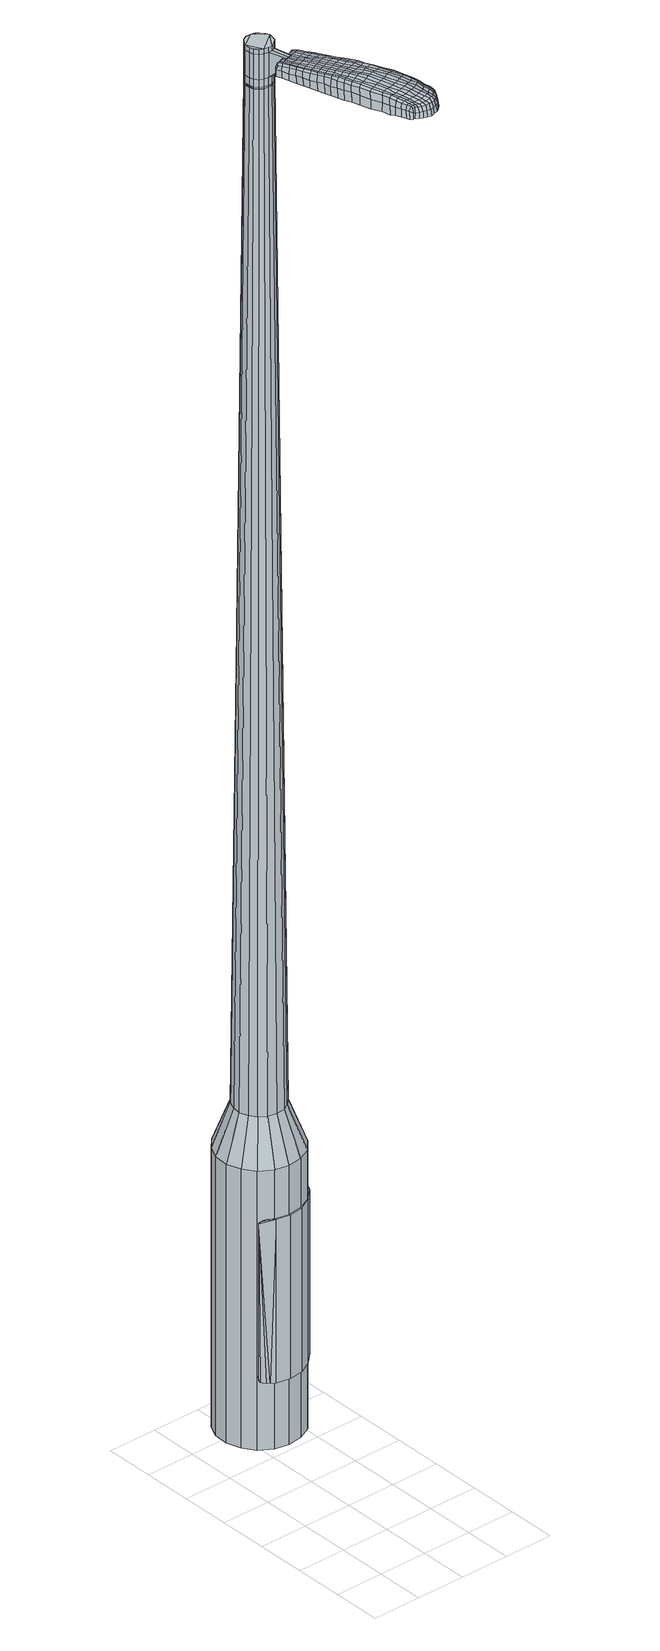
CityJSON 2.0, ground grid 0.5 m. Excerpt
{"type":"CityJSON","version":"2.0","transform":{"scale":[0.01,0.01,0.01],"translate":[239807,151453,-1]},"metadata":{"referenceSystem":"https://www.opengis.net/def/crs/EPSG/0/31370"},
"CityObjects":{
"object1":{"type":"GenericCityObject","attributes":{"cluster":863,"mean_distance_to_centroid":0.257,"new_centroid_x":239807.74,"new_centroid_y":151455.5,"mean_distance_to_camera":11.22,"H1":12.44,"H2":13.06,"Z_final":109.43,"cluster2":83,"proj_x":239803.04,"proj_y":151456.94,"id_line":95595,"bearing_l":17.06,"distance":4.92,"orientation":"right","G_obj":287.06},"geometry":[{"type":"MultiSurface","lod":"2","boundaries":[[[0,1,2,3]],[[1,4,5,2]],[[4,6,7,5]],[[6,8,9,7]],[[8,10,11,9]],[[10,12,13,11]],[[12,14,15,13]],[[14,16,17,15]],[[16,18,19,17]],[[18,20,21,19]],[[20,22,23,21]],[[22,24,25,23]],[[24,26,27,25]],[[26,28,29,27]],[[28,30,31,29]],[[30,32,33,31]],[[32,34,35,33]],[[34,0,3,35]],[[36,37,38,39]],[[38,40,41,42]],[[41,43,42]],[[42,44,45,46]],[[45,47,46]],[[46,48,49,50]],[[49,51,50]],[[42,46,50,38]],[[50,52,39,38]],[[53,36,39]],[[2,5,7,35]],[[7,9,11,15]],[[11,13,15]],[[15,17,19,23]],[[19,21,23]],[[23,25,27,31]],[[27,29,31]],[[15,23,31,7]],[[31,33,35,7]],[[3,2,35]],[[1,0,54,55]],[[0,34,56,54]],[[34,32,57,56]],[[32,30,58,57]],[[30,28,59,58]],[[28,26,60,59]],[[26,24,61,60]],[[24,22,62,61]],[[22,20,63,62]],[[20,18,64,63]],[[18,16,65,64]],[[16,14,66,65]],[[14,12,67,66]],[[12,10,68,67]],[[10,8,69,68]],[[8,6,70,69]],[[6,4,71,70]],[[4,1,55,71]],[[55,54,72,73]],[[54,56,74,72]],[[56,57,75,74]],[[57,58,76,75]],[[58,59,77,76]],[[59,60,78,77]],[[60,61,79,78]],[[61,62,80,79]],[[62,63,81,80]],[[63,64,82,81]],[[64,65,83,82]],[[65,66,84,83]],[[66,67,85,84]],[[67,68,86,85]],[[68,69,87,86]],[[69,70,88,87]],[[70,71,89,88]],[[71,55,73,89]],[[90,91,92,73]],[[93,94,91,90]],[[95,96,94,93]],[[76,97,96,95]],[[98,99,97,76]],[[78,100,99,98]],[[101,102,100,78]],[[103,104,102,101]],[[81,105,104,103]],[[106,107,105,81]],[[108,109,107,106]],[[110,111,109,108]],[[112,113,111,110]],[[114,115,113,112]],[[116,117,115,114]],[[118,119,117,116]],[[89,120,119,118]],[[73,92,120,89]],[[121,122,123,124]],[[125,121,124,126]],[[127,125,126,128]],[[129,127,128,130]],[[131,129,130,132]],[[133,131,132,134]],[[135,133,134,136]],[[137,135,136,138]],[[139,137,138,140]],[[141,139,140,142]],[[143,141,142,144]],[[145,143,144,146]],[[147,145,146,148]],[[149,147,148,150]],[[151,149,150,152]],[[153,151,152,154]],[[72,90,73]],[[72,74,93,90]],[[74,75,95,93]],[[75,76,95]],[[77,98,76]],[[77,78,98]],[[79,101,78]],[[79,80,103,101]],[[80,81,103]],[[82,106,81]],[[82,83,108,106]],[[83,84,110,108]],[[84,85,112,110]],[[85,86,114,112]],[[86,87,116,114]],[[87,88,118,116]],[[88,89,118]],[[155,92,91]],[[156,119,120]],[[156,157,117,119]],[[157,158,115,117]],[[158,159,113,115]],[[159,160,111,113]],[[160,161,109,111]],[[161,162,107,109]],[[162,105,107]],[[163,104,105]],[[163,164,102,104]],[[164,100,102]],[[165,99,100]],[[165,97,99]],[[166,96,97]],[[166,167,94,96]],[[167,155,91,94]],[[39,52,153,168]],[[92,155,169,154]],[[53,39,168,122]],[[155,167,123,169]],[[36,53,122,121]],[[167,166,124,123]],[[37,36,121,125]],[[166,97,126,124]],[[38,37,125,127]],[[97,165,128,126]],[[40,38,127,129]],[[165,100,130,128]],[[41,40,129,131]],[[100,164,132,130]],[[43,41,131,133]],[[164,163,134,132]],[[42,43,133,135]],[[163,105,136,134]],[[44,42,135,137]],[[105,162,138,136]],[[45,44,137,139]],[[162,161,140,138]],[[47,45,139,141]],[[161,160,142,140]],[[46,47,141,143]],[[160,159,144,142]],[[48,46,143,145]],[[159,158,146,144]],[[49,48,145,147]],[[158,157,148,146]],[[51,49,147,149]],[[157,156,150,148]],[[50,51,149,151]],[[156,120,152,150]],[[52,50,151,153]],[[120,92,154,152]],[[153,154,170,171]],[[154,169,172,170]],[[169,123,173,172]],[[123,122,174,173]],[[122,168,175,174]],[[168,153,171,175]],[[176,177,178,179]],[[180,176,179,181]],[[176,180,182,183]],[[177,176,183,184]],[[185,186,187,188]],[[189,185,188,190]],[[185,189,191,192]],[[186,185,192,193]],[[194,195,196,197]],[[198,194,197,199]],[[194,198,200,201]],[[195,194,201,202]],[[203,204,205,206]],[[207,203,206,208]],[[203,207,209,210]],[[204,203,210,211]],[[212,213,214,215]],[[216,212,215,217]],[[212,216,218,219]],[[213,212,219,220]],[[221,222,223,224]],[[225,221,224,226]],[[221,225,227,228]],[[222,221,228,229]],[[230,231,232,233]],[[222,230,233,223]],[[230,222,229,234]],[[231,230,234,235]],[[236,237,238,239]],[[231,236,239,232]],[[236,231,235,240]],[[237,236,240,241]],[[242,180,181,243]],[[237,242,243,238]],[[242,237,241,244]],[[180,242,244,182]],[[245,246,247,248]],[[249,245,248,250]],[[245,249,251,252]],[[246,245,252,253]],[[254,255,256,257]],[[246,254,257,247]],[[254,246,253,258]],[[255,254,258,259]],[[260,261,262,263]],[[255,260,263,256]],[[260,255,259,264]],[[261,260,264,265]],[[266,267,268,269]],[[261,266,269,262]],[[266,261,265,270]],[[267,266,270,271]],[[272,177,184,273]],[[267,272,273,268]],[[272,267,271,274]],[[177,272,274,178]],[[275,276,277,278]],[[279,275,278,280]],[[275,279,281,282]],[[276,275,282,283]],[[284,285,286,287]],[[276,284,287,277]],[[284,276,283,288]],[[285,284,288,289]],[[290,291,292,293]],[[285,290,293,286]],[[290,285,289,294]],[[291,290,294,295]],[[296,189,190,297]],[[291,296,297,292]],[[296,291,295,298]],[[189,296,298,191]],[[299,300,301,302]],[[303,299,302,304]],[[299,303,305,306]],[[300,299,306,307]],[[308,309,310,311]],[[300,308,311,301]],[[308,300,307,312]],[[309,308,312,313]],[[314,315,316,317]],[[309,314,317,310]],[[314,309,313,318]],[[315,314,318,319]],[[320,321,322,323]],[[315,320,323,316]],[[320,315,319,324]],[[321,320,324,325]],[[326,186,193,327]],[[321,326,327,322]],[[326,321,325,328]],[[186,326,328,187]],[[329,215,214,330]],[[331,329,330,332]],[[329,331,333,334]],[[215,329,334,217]],[[335,331,332,336]],[[337,335,336,338]],[[335,337,339,340]],[[331,335,340,333]],[[341,337,338,342]],[[343,341,342,344]],[[341,343,345,346]],[[337,341,346,339]],[[347,343,344,348]],[[349,347,348,350]],[[347,349,351,352]],[[343,347,352,345]],[[353,349,350,354]],[[204,353,354,205]],[[353,204,211,355]],[[349,353,355,351]],[[356,357,202,201]],[[358,356,201,200]],[[356,358,359,360]],[[357,356,360,361]],[[362,363,361,360]],[[364,362,360,359]],[[362,364,365,366]],[[363,362,366,367]],[[368,369,367,366]],[[370,368,366,365]],[[368,370,371,372]],[[369,368,372,373]],[[374,375,373,372]],[[376,374,372,371]],[[374,376,209,207]],[[375,374,207,208]],[[377,378,379,380]],[[279,377,380,281]],[[377,279,280,381]],[[378,377,381,382]],[[383,198,199,384]],[[378,383,384,379]],[[383,378,382,385]],[[198,383,385,200]],[[386,387,388,389]],[[225,386,389,227]],[[386,225,226,390]],[[387,386,390,391]],[[392,393,394,395]],[[387,392,395,388]],[[392,387,391,396]],[[393,392,396,397]],[[398,195,202,399]],[[393,398,399,394]],[[398,393,397,400]],[[195,398,400,196]],[[401,402,403,404]],[[183,401,404,184]],[[401,183,182,405]],[[402,401,405,406]],[[407,408,409,410]],[[402,407,410,403]],[[407,402,406,411]],[[408,407,411,412]],[[413,206,205,414]],[[408,413,414,409]],[[413,408,412,415]],[[206,413,415,208]],[[416,417,418,419]],[[188,416,419,190]],[[416,188,187,420]],[[417,416,420,421]],[[422,210,209,423]],[[417,422,423,418]],[[422,417,421,424]],[[210,422,424,211]],[[425,426,427,428]],[[303,425,428,305]],[[425,303,304,429]],[[426,425,429,430]],[[431,216,217,432]],[[426,431,432,427]],[[431,426,430,433]],[[216,431,433,218]],[[434,435,436,437]],[[249,434,437,251]],[[434,249,250,438]],[[435,434,438,439]],[[440,441,442,443]],[[435,440,443,436]],[[440,435,439,444]],[[441,440,444,445]],[[446,213,220,447]],[[441,446,447,442]],[[446,441,445,448]],[[213,446,448,214]],[[449,450,439,438]],[[248,449,438,250]],[[449,248,247,451]],[[450,449,451,452]],[[453,454,445,444]],[[450,453,444,439]],[[453,450,452,455]],[[454,453,455,456]],[[457,330,214,448]],[[454,457,448,445]],[[457,454,456,458]],[[330,457,458,332]],[[459,460,461,462]],[[306,459,462,307]],[[459,306,305,428]],[[460,459,428,427]],[[463,334,333,464]],[[460,463,464,461]],[[463,460,427,432]],[[334,463,432,217]],[[465,466,452,451]],[[257,465,451,247]],[[465,257,256,467]],[[466,465,467,468]],[[469,470,456,455]],[[466,469,455,452]],[[469,466,468,471]],[[470,469,471,472]],[[473,336,332,458]],[[470,473,458,456]],[[473,470,472,474]],[[336,473,474,338]],[[475,476,477,478]],[[312,475,478,313]],[[475,312,307,462]],[[476,475,462,461]],[[479,340,339,480]],[[476,479,480,477]],[[479,476,461,464]],[[340,479,464,333]],[[481,482,468,467]],[[263,481,467,256]],[[481,263,262,483]],[[482,481,483,484]],[[485,486,472,471]],[[482,485,471,468]],[[485,482,484,487]],[[486,485,487,488]],[[489,342,338,474]],[[486,489,474,472]],[[489,486,488,490]],[[342,489,490,344]],[[491,492,493,494]],[[318,491,494,319]],[[491,318,313,478]],[[492,491,478,477]],[[495,346,345,496]],[[492,495,496,493]],[[495,492,477,480]],[[346,495,480,339]],[[497,498,484,483]],[[269,497,483,262]],[[497,269,268,499]],[[498,497,499,500]],[[501,502,488,487]],[[498,501,487,484]],[[501,498,500,503]],[[502,501,503,504]],[[505,348,344,490]],[[502,505,490,488]],[[505,502,504,506]],[[348,505,506,350]],[[507,508,509,510]],[[324,507,510,325]],[[507,324,319,494]],[[508,507,494,493]],[[511,352,351,512]],[[508,511,512,509]],[[511,508,493,496]],[[352,511,496,345]],[[513,514,500,499]],[[273,513,499,268]],[[513,273,184,404]],[[514,513,404,403]],[[515,516,504,503]],[[514,515,503,500]],[[515,514,403,410]],[[516,515,410,409]],[[517,354,350,506]],[[516,517,506,504]],[[517,516,409,414]],[[354,517,414,205]],[[518,519,421,420]],[[328,518,420,187]],[[518,328,325,510]],[[519,518,510,509]],[[520,355,211,424]],[[519,520,424,421]],[[520,519,509,512]],[[355,520,512,351]],[[521,522,382,381]],[[278,521,381,280]],[[521,278,277,523]],[[522,521,523,524]],[[525,358,200,385]],[[522,525,385,382]],[[525,522,524,526]],[[358,525,526,359]],[[527,528,529,530]],[[228,527,530,229]],[[527,228,227,389]],[[528,527,389,388]],[[531,532,533,534]],[[528,531,534,529]],[[531,528,388,395]],[[532,531,395,394]],[[535,357,361,536]],[[532,535,536,533]],[[535,532,394,399]],[[357,535,399,202]],[[537,538,524,523]],[[287,537,523,277]],[[537,287,286,539]],[[538,537,539,540]],[[541,364,359,526]],[[538,541,526,524]],[[541,538,540,542]],[[364,541,542,365]],[[543,544,545,546]],[[234,543,546,235]],[[543,234,229,530]],[[544,543,530,529]],[[547,548,549,550]],[[544,547,550,545]],[[547,544,529,534]],[[548,547,534,533]],[[551,363,367,552]],[[548,551,552,549]],[[551,548,533,536]],[[363,551,536,361]],[[553,554,540,539]],[[293,553,539,286]],[[553,293,292,555]],[[554,553,555,556]],[[557,370,365,542]],[[554,557,542,540]],[[557,554,556,558]],[[370,557,558,371]],[[559,560,561,562]],[[240,559,562,241]],[[559,240,235,546]],[[560,559,546,545]],[[563,564,565,566]],[[560,563,566,561]],[[563,560,545,550]],[[564,563,550,549]],[[567,369,373,568]],[[564,567,568,565]],[[567,564,549,552]],[[369,567,552,367]],[[569,570,556,555]],[[297,569,555,292]],[[569,297,190,419]],[[570,569,419,418]],[[571,376,371,558]],[[570,571,558,556]],[[571,570,418,423]],[[376,571,423,209]],[[572,573,406,405]],[[244,572,405,182]],[[572,244,241,562]],[[573,572,562,561]],[[574,575,412,411]],[[573,574,411,406]],[[574,573,561,566]],[[575,574,566,565]],[[576,375,208,415]],[[575,576,415,412]],[[576,575,565,568]],[[375,576,568,373]],[[577,578,579,580]],[[580,579,581,582]],[[583,581,579,584]],[[584,579,578,585]],[[586,587,588,589]],[[589,588,590,591]],[[592,590,588,593]],[[593,588,587,594]],[[595,596,597,598]],[[598,597,599,600]],[[601,599,597,602]],[[602,597,596,603]],[[604,605,606,607]],[[607,606,608,609]],[[610,608,606,611]],[[611,606,605,612]],[[613,614,615,616]],[[616,615,617,618]],[[619,617,615,620]],[[620,615,614,621]],[[622,623,624,625]],[[625,624,626,627]],[[628,626,624,629]],[[629,624,623,630]],[[631,632,633,634]],[[634,633,623,622]],[[630,623,633,635]],[[635,633,632,636]],[[637,638,639,640]],[[640,639,632,631]],[[636,632,639,641]],[[641,639,638,642]],[[582,581,643,644]],[[644,643,638,637]],[[642,638,643,645]],[[645,643,581,583]],[[646,647,648,649]],[[649,648,650,651]],[[652,650,648,653]],[[653,648,647,654]],[[655,656,657,658]],[[658,657,647,646]],[[654,647,657,659]],[[659,657,656,660]],[[661,662,663,664]],[[664,663,656,655]],[[660,656,663,665]],[[665,663,662,666]],[[667,668,669,670]],[[670,669,662,661]],[[666,662,669,671]],[[671,669,668,672]],[[585,578,673,674]],[[674,673,668,667]],[[672,668,673,675]],[[675,673,578,577]],[[676,677,678,679]],[[679,678,680,681]],[[682,680,678,683]],[[683,678,677,684]],[[685,686,687,688]],[[688,687,677,676]],[[684,677,687,689]],[[689,687,686,690]],[[691,692,693,694]],[[694,693,686,685]],[[690,686,693,695]],[[695,693,692,696]],[[591,590,697,698]],[[698,697,692,691]],[[696,692,697,699]],[[699,697,590,592]],[[700,701,702,703]],[[703,702,704,705]],[[706,704,702,707]],[[707,702,701,708]],[[709,710,711,712]],[[712,711,701,700]],[[708,701,711,713]],[[713,711,710,714]],[[715,716,717,718]],[[718,717,710,709]],[[714,710,717,719]],[[719,717,716,720]],[[721,722,723,724]],[[724,723,716,715]],[[720,716,723,725]],[[725,723,722,726]],[[594,587,727,728]],[[728,727,722,721]],[[726,722,727,729]],[[729,727,587,586]],[[613,616,730,731]],[[731,730,732,733]],[[734,732,730,735]],[[735,730,616,618]],[[733,732,736,737]],[[737,736,738,739]],[[740,738,736,741]],[[741,736,732,734]],[[739,738,742,743]],[[743,742,744,745]],[[746,744,742,747]],[[747,742,738,740]],[[745,744,748,749]],[[749,748,750,751]],[[752,750,748,753]],[[753,748,744,746]],[[751,750,754,755]],[[755,754,605,604]],[[612,605,754,756]],[[756,754,750,752]],[[603,757,758,602]],[[602,758,759,601]],[[760,759,758,761]],[[761,758,757,762]],[[762,763,764,761]],[[761,764,765,760]],[[766,765,764,767]],[[767,764,763,768]],[[768,769,770,767]],[[767,770,771,766]],[[772,771,770,773]],[[773,770,769,774]],[[774,775,776,773]],[[773,776,777,772]],[[610,777,776,608]],[[608,776,775,609]],[[778,779,780,781]],[[781,780,680,682]],[[681,680,780,782]],[[782,780,779,783]],[[600,599,784,785]],[[785,784,779,778]],[[783,779,784,786]],[[786,784,599,601]],[[787,788,789,790]],[[790,789,626,628]],[[627,626,789,791]],[[791,789,788,792]],[[793,794,795,796]],[[796,795,788,787]],[[792,788,795,797]],[[797,795,794,798]],[[603,596,799,800]],[[800,799,794,793]],[[798,794,799,801]],[[801,799,596,595]],[[802,803,804,805]],[[805,804,584,585]],[[583,584,804,806]],[[806,804,803,807]],[[808,809,810,811]],[[811,810,803,802]],[[807,803,810,812]],[[812,810,809,813]],[[604,607,814,815]],[[815,814,809,808]],[[813,809,814,816]],[[816,814,607,609]],[[817,818,819,820]],[[820,819,589,591]],[[586,589,819,821]],[[821,819,818,822]],[[610,611,823,824]],[[824,823,818,817]],[[822,818,823,825]],[[825,823,611,612]],[[826,827,828,829]],[[829,828,704,706]],[[705,704,828,830]],[[830,828,827,831]],[[618,617,832,833]],[[833,832,827,826]],[[831,827,832,834]],[[834,832,617,619]],[[652,835,836,837]],[[837,836,650,652]],[[651,650,836,838]],[[838,836,835,839]],[[840,841,842,843]],[[843,842,835,652]],[[839,835,842,844]],[[844,842,841,845]],[[621,614,846,847]],[[847,846,841,840]],[[845,841,846,848]],[[848,846,614,613]],[[839,849,850,838]],[[838,850,649,651]],[[646,649,850,851]],[[851,850,849,852]],[[845,853,854,844]],[[844,854,849,839]],[[852,849,854,855]],[[855,854,853,856]],[[613,731,857,848]],[[848,857,853,845]],[[856,853,857,858]],[[858,857,731,733]],[[859,860,861,862]],[[862,861,707,708]],[[706,707,861,829]],[[829,861,860,826]],[[734,735,863,864]],[[864,863,860,859]],[[826,860,863,833]],[[833,863,735,618]],[[852,865,866,851]],[[851,866,658,646]],[[655,658,866,867]],[[867,866,865,868]],[[856,869,870,855]],[[855,870,865,852]],[[868,865,870,871]],[[871,870,869,872]],[[733,737,873,858]],[[858,873,869,856]],[[872,869,873,874]],[[874,873,737,739]],[[875,876,877,878]],[[878,877,713,714]],[[708,713,877,862]],[[862,877,876,859]],[[740,741,879,880]],[[880,879,876,875]],[[859,876,879,864]],[[864,879,741,734]],[[868,881,882,867]],[[867,882,664,655]],[[661,664,882,883]],[[883,882,881,884]],[[872,885,886,871]],[[871,886,881,868]],[[884,881,886,887]],[[887,886,885,888]],[[739,743,889,874]],[[874,889,885,872]],[[888,885,889,890]],[[890,889,743,745]],[[891,892,893,894]],[[894,893,719,720]],[[714,719,893,878]],[[878,893,892,875]],[[746,747,895,896]],[[896,895,892,891]],[[875,892,895,880]],[[880,895,747,740]],[[884,897,883]],[[883,897,670,661]],[[667,670,897,898]],[[898,897,899]],[[888,900,901,887]],[[887,901,897,884]],[[899,897,901,902]],[[902,901,900,903]],[[745,749,904,890]],[[890,904,900,888]],[[903,900,904,905]],[[905,904,749,751]],[[906,907,908,909]],[[909,908,725,726]],[[720,725,908,894]],[[894,908,907,891]],[[752,753,910,911]],[[911,910,907,906]],[[891,907,910,896]],[[896,910,753,746]],[[899,912,913,898]],[[898,913,674,667]],[[585,674,913,805]],[[805,913,912,802]],[[903,914,915,902]],[[902,915,912,899]],[[802,912,915,811]],[[811,915,914,808]],[[751,755,916,905]],[[905,916,914,903]],[[808,914,916,815]],[[815,916,755,604]],[[822,917,918,821]],[[821,918,729,586]],[[726,729,918,909]],[[909,918,917,906]],[[612,756,919,825]],[[825,919,917,822]],[[906,917,919,911]],[[911,919,756,752]],[[783,920,921,782]],[[782,921,679,681]],[[676,679,921,922]],[[922,921,920,923]],[[601,759,924,786]],[[786,924,920,783]],[[923,920,924,925]],[[925,924,759,760]],[[926,927,928,929]],[[929,928,629,630]],[[628,629,928,790]],[[790,928,927,787]],[[930,931,932,933]],[[933,932,927,926]],[[787,927,932,796]],[[796,932,931,793]],[[762,757,934,935]],[[935,934,931,930]],[[793,931,934,800]],[[800,934,757,603]],[[923,936,937,922]],[[922,937,688,676]],[[685,688,937,938]],[[938,937,936,939]],[[760,765,940,925]],[[925,940,936,923]],[[939,936,940,941]],[[941,940,765,766]],[[942,943,944,945]],[[945,944,635,636]],[[630,635,944,929]],[[929,944,943,926]],[[946,947,948,949]],[[949,948,943,942]],[[926,943,948,933]],[[933,948,947,930]],[[768,763,950,951]],[[951,950,947,946]],[[930,947,950,935]],[[935,950,763,762]],[[939,952,953,938]],[[938,953,694,685]],[[691,694,953,954]],[[954,953,952,955]],[[766,771,956,941]],[[941,956,952,939]],[[955,952,956,957]],[[957,956,771,772]],[[958,959,960,961]],[[961,960,641,642]],[[636,641,960,945]],[[945,960,959,942]],[[962,963,964,965]],[[965,964,959,958]],[[942,959,964,949]],[[949,964,963,946]],[[774,769,966,967]],[[967,966,963,962]],[[946,963,966,951]],[[951,966,769,768]],[[955,968,969,954]],[[954,969,698,691]],[[591,698,969,820]],[[820,969,968,817]],[[772,777,970,957]],[[957,970,968,955]],[[817,968,970,824]],[[824,970,777,610]],[[807,971,972,806]],[[806,972,645,583]],[[642,645,972,961]],[[961,972,971,958]],[[813,973,974,812]],[[812,974,971,807]],[[958,971,974,965]],[[965,974,973,962]],[[609,775,975,816]],[[816,975,973,813]],[[962,973,975,967]],[[967,975,775,774]],[[577,580,179,178]],[[580,582,181,179]],[[592,593,192,191]],[[593,594,193,192]],[[595,598,197,196]],[[598,600,199,197]],[[619,620,219,218]],[[620,621,220,219]],[[622,625,224,223]],[[625,627,226,224]],[[631,634,233,232]],[[634,622,223,233]],[[637,640,239,238]],[[640,631,232,239]],[[582,644,243,181]],[[644,637,238,243]],[[652,653,252,251]],[[653,654,253,252]],[[654,659,258,253]],[[659,660,259,258]],[[660,665,264,259]],[[665,666,265,264]],[[666,671,270,265]],[[671,672,271,270]],[[672,675,274,271]],[[675,577,178,274]],[[682,683,282,281]],[[683,684,283,282]],[[684,689,288,283]],[[689,690,289,288]],[[690,695,294,289]],[[695,696,295,294]],[[696,699,298,295]],[[699,592,191,298]],[[700,703,302,301]],[[703,705,304,302]],[[709,712,311,310]],[[712,700,301,311]],[[715,718,317,316]],[[718,709,310,317]],[[721,724,323,322]],[[724,715,316,323]],[[594,728,327,193]],[[728,721,322,327]],[[778,781,380,379]],[[781,682,281,380]],[[600,785,384,199]],[[785,778,379,384]],[[627,791,390,226]],[[791,792,391,390]],[[792,797,396,391]],[[797,798,397,396]],[[798,801,400,397]],[[801,595,196,400]],[[705,830,429,304]],[[830,831,430,429]],[[831,834,433,430]],[[834,619,218,433]],[[652,837,437,436]],[[837,652,251,437]],[[840,843,443,442]],[[843,652,436,443]],[[621,847,447,220]],[[847,840,442,447]],[[976,977,978,979]],[[980,981,979,978]],[[982,983,984,985]],[[986,987,988,989]],[[977,990,991,978]],[[992,980,978,991]],[[993,982,985,994]],[[995,996,987,986]],[[990,997,998,991]],[[998,999,992,991]],[[1000,993,994,1001]],[[1002,996,995,1003]],[[997,1004,1005,998]],[[1005,1006,999,998]],[[1007,1000,1001,1008]],[[1009,1002,1003,1010]],[[1011,1012,1013,1014]],[[1015,1016,1012,1011]],[[1015,1017,1018,1016]],[[1017,1019,1020,1018]],[[1021,1022,1023,1024]],[[1025,1026,1022,1021]],[[1027,1028,1026,1025]],[[1029,1030,1028,1027]],[[1024,1013,1012,1021]],[[1021,1012,1016,1025]],[[1016,1018,1027,1025]],[[1018,1020,1029,1027]],[[985,984,981,980]],[[994,985,980,992]],[[999,1001,994,992]],[[1006,1008,1001,999]],[[986,989,983,982]],[[995,986,982,993]],[[1003,995,993,1000]],[[1010,1003,1000,1007]],[[987,1011,1014,988]],[[996,1015,1011,987]],[[1017,1015,996,1002]],[[1019,1017,1002,1009]],[[1031,1032,1033,1034]],[[1033,1035,1036,1037]],[[1033,1037,1038,1039]],[[1033,1039,1034]],[[1040,1031,1034,1041]],[[1042,1041,1034,1043]],[[1044,1043,1034]],[[1045,1033,1032,1046]],[[1047,1045,1046,1048]],[[1049,1047,1048,1050]],[[1051,1049,1050,1052]],[[1053,1051,1052,1054]],[[1054,1055,1056,1057]],[[1054,1057,1058,1059]],[[1054,1059,1060,1061]],[[1060,1062,1063,1064]],[[1060,1064,1065,1066]],[[1060,1066,1061]],[[1054,1061,1053]],[[1067,1068,1032,1031]],[[1069,1070,1035,1033]],[[1071,1072,1044,1034]],[[1068,1073,1046,1032]],[[1074,1069,1033,1045]],[[1073,1075,1048,1046]],[[1076,1074,1045,1047]],[[1075,1077,1050,1048]],[[1078,1076,1047,1049]],[[1077,1079,1052,1050]],[[1080,1078,1049,1051]],[[1079,1081,1054,1052]],[[1082,1080,1051,1053]],[[1081,1083,1055,1054]],[[1084,1085,1062,1060]],[[1086,1082,1053,1061]],[[1056,1055,1083,1087]],[[1057,1056,1087,1088]],[[1058,1057,1088,1089]],[[1059,1058,1089,1090]],[[1060,1059,1090,1084]],[[1091,1067,1031,1040]],[[1092,1091,1040,1041]],[[1093,1092,1041,1042]],[[1094,1093,1042,1043]],[[1072,1094,1043,1044]],[[1036,1035,1070,1095]],[[1063,1062,1085,1096]],[[1037,1036,1095,1097]],[[1038,1037,1097,1098]],[[1039,1038,1098,1099]],[[1034,1039,1099,1071]],[[1064,1063,1096,1100]],[[1065,1064,1100,1101]],[[1066,1065,1101,1102]],[[1061,1066,1102,1086]]]}]}
},
"vertices":[
[89,209,384],[74,207,384],[74,207,96],[89,209,96],[60,210,384],[60,210,96],[47,218,384],[47,218,96],[39,230,384],[39,230,96],[34,244,384],[34,244,96],[35,259,384],[35,259,96],[41,272,384],[41,272,96],[51,283,384],[51,283,96],[64,290,384],[64,290,96],[78,291,384],[78,291,96],[93,288,384],[93,288,96],[105,280,384],[105,280,96],[114,268,384],[114,268,96],[118,254,384],[118,254,96],[118,240,384],[118,240,96],[112,226,384],[112,226,96],[102,215,384],[102,215,96],[88,242,1524],[89,246,1524],[90,251,1524],[80,236,1524],[88,255,1524],[85,259,1524],[77,262,1524],[82,261,1524],[72,262,1524],[68,260,1524],[63,252,1524],[65,256,1524],[63,247,1524],[64,243,1524],[71,237,1524],[67,239,1524],[76,236,1524],[84,238,1524],[84,225,429],[75,224,429],[91,229,429],[97,235,429],[101,243,429],[101,252,429],[99,261,429],[93,267,429],[86,272,429],[78,274,429],[69,273,429],[61,269,429],[55,263,429],[52,255,429],[51,246,429],[54,238,429],[59,231,429],[66,226,429],[80,236,1483],[76,236,1483],[84,238,1483],[88,242,1483],[89,246,1483],[90,251,1483],[88,255,1483],[85,259,1483],[82,261,1483],[77,262,1483],[72,262,1483],[68,260,1483],[65,256,1483],[63,252,1483],[63,247,1483],[64,243,1483],[67,239,1483],[71,237,1483],[80,237,1483],[80,237,1485],[76,236,1485],[84,239,1483],[84,239,1485],[87,242,1483],[87,242,1485],[89,246,1485],[89,251,1483],[89,251,1485],[88,255,1485],[85,258,1483],[85,258,1485],[81,261,1483],[81,261,1485],[77,262,1485],[73,261,1483],[73,261,1485],[69,259,1483],[69,259,1485],[66,256,1483],[66,256,1485],[64,252,1483],[64,252,1485],[64,247,1483],[64,247,1485],[65,243,1483],[65,243,1485],[68,240,1483],[68,240,1485],[71,237,1485],[88,242,1519],[84,238,1519],[84,238,1493],[88,242,1493],[89,246,1519],[89,246,1493],[90,251,1519],[90,251,1493],[88,255,1519],[88,255,1493],[85,259,1519],[85,259,1493],[82,261,1519],[82,261,1493],[77,262,1519],[77,262,1493],[72,262,1519],[72,262,1493],[68,260,1519],[68,260,1493],[65,256,1519],[65,256,1493],[63,252,1519],[63,252,1493],[63,247,1519],[63,247,1493],[64,243,1519],[64,243,1493],[67,239,1519],[67,239,1493],[71,237,1519],[71,237,1493],[76,236,1519],[76,236,1493],[80,236,1485],[67,239,1485],[64,243,1485],[63,247,1485],[63,252,1485],[65,256,1485],[68,260,1485],[72,262,1485],[82,261,1485],[85,259,1485],[90,251,1485],[88,242,1485],[84,238,1485],[80,236,1519],[80,236,1493],[83,217,1513],[83,217,1518],[86,218,1513],[89,219,1513],[89,219,1518],[86,218,1518],[89,142,1519],[87,149,1518],[86,147,1509],[88,140,1510],[91,133,1519],[90,132,1510],[92,135,1526],[90,143,1525],[88,150,1525],[126,153,1519],[123,160,1518],[122,160,1525],[124,153,1525],[128,145,1519],[127,145,1526],[130,144,1510],[128,152,1510],[125,159,1509],[130,78,1519],[127,77,1519],[127,76,1513],[131,77,1513],[134,80,1519],[134,79,1513],[133,81,1524],[130,79,1524],[126,78,1524],[109,148,1530],[106,155,1529],[103,154,1529],[105,147,1530],[111,140,1531],[108,139,1531],[115,141,1530],[112,150,1530],[110,156,1529],[85,225,1512],[82,225,1512],[83,224,1517],[85,224,1517],[88,226,1512],[88,225,1517],[88,226,1506],[85,225,1506],[82,224,1506],[107,86,1519],[106,89,1519],[105,87,1512],[106,84,1512],[109,83,1518],[108,82,1512],[109,84,1522],[109,86,1523],[107,89,1524],[104,93,1519],[102,98,1519],[101,97,1512],[103,92,1512],[105,94,1524],[103,99,1525],[100,104,1519],[98,111,1519],[97,110,1511],[99,102,1511],[101,105,1526],[99,112,1526],[94,122,1519],[93,121,1510],[95,124,1526],[71,213,1513],[73,206,1513],[74,207,1518],[72,214,1517],[70,219,1512],[71,218,1516],[69,218,1506],[70,212,1507],[72,205,1507],[75,199,1514],[76,192,1515],[77,193,1520],[76,200,1519],[74,197,1507],[76,190,1507],[78,184,1515],[80,177,1516],[81,178,1522],[79,185,1521],[77,183,1508],[79,175,1508],[82,170,1517],[83,163,1517],[85,164,1524],[83,171,1523],[81,168,1508],[82,161,1509],[85,156,1518],[86,157,1524],[84,154,1509],[142,95,1519],[141,99,1519],[140,99,1524],[141,95,1523],[142,93,1518],[141,93,1522],[143,92,1512],[143,95,1512],[143,98,1512],[140,103,1519],[139,109,1519],[138,109,1525],[139,103,1524],[142,103,1512],[141,108,1512],[138,115,1519],[135,122,1519],[134,123,1526],[136,115,1526],[139,114,1511],[137,122,1511],[132,133,1519],[130,134,1526],[134,133,1510],[100,222,1513],[103,215,1513],[104,215,1507],[101,222,1507],[98,227,1512],[99,227,1506],[97,226,1516],[99,223,1517],[101,215,1518],[105,208,1514],[108,201,1515],[110,200,1507],[107,207,1507],[104,208,1519],[107,201,1520],[111,194,1515],[113,187,1516],[115,186,1508],[112,193,1508],[109,194,1521],[112,187,1522],[116,180,1517],[118,173,1517],[120,172,1509],[118,179,1508],[114,181,1523],[117,174,1524],[121,166,1518],[123,166,1509],[119,167,1524],[87,219,1519],[84,218,1519],[89,212,1520],[86,211,1520],[92,213,1520],[89,220,1519],[91,205,1522],[88,204,1522],[93,198,1523],[91,197,1523],[96,199,1523],[94,206,1521],[95,191,1524],[93,190,1524],[98,184,1525],[95,183,1525],[101,185,1525],[99,192,1524],[100,177,1526],[97,176,1526],[102,169,1527],[99,169,1527],[105,170,1527],[103,177,1526],[104,162,1528],[101,162,1528],[108,163,1528],[129,82,1527],[126,81,1527],[133,84,1526],[131,88,1527],[128,86,1528],[124,85,1528],[126,92,1529],[122,91,1529],[130,94,1528],[128,101,1530],[124,99,1530],[120,98,1530],[122,106,1531],[118,105,1531],[125,108,1530],[123,117,1531],[119,115,1531],[115,114,1531],[115,127,1531],[112,126,1531],[119,129,1531],[142,90,1518],[140,88,1519],[141,87,1513],[143,90,1513],[141,92,1523],[139,89,1523],[137,84,1519],[138,83,1513],[137,85,1524],[110,82,1518],[113,80,1518],[113,82,1523],[111,83,1523],[109,81,1513],[112,79,1513],[116,78,1519],[119,77,1519],[119,78,1524],[116,80,1523],[115,77,1513],[119,76,1513],[123,76,1519],[123,78,1524],[123,75,1513],[91,144,1528],[93,144,1528],[91,151,1528],[90,151,1527],[94,135,1528],[96,136,1529],[96,145,1529],[99,146,1530],[97,153,1529],[94,152,1528],[98,136,1529],[102,137,1530],[102,147,1530],[100,154,1529],[105,138,1531],[122,153,1528],[120,152,1529],[123,144,1529],[125,145,1528],[120,160,1527],[118,159,1528],[116,151,1529],[119,142,1530],[114,158,1528],[96,229,1512],[94,228,1512],[94,227,1517],[96,228,1517],[97,228,1506],[95,228,1506],[91,227,1512],[91,226,1517],[92,227,1506],[71,221,1512],[72,222,1512],[72,221,1506],[70,220,1506],[72,220,1517],[73,221,1517],[75,222,1512],[77,223,1512],[77,222,1506],[74,221,1506],[75,221,1517],[78,222,1517],[80,224,1512],[80,223,1506],[80,223,1517],[73,215,1519],[75,216,1519],[75,208,1520],[77,208,1520],[77,216,1519],[79,217,1519],[79,209,1520],[81,210,1520],[82,218,1519],[84,210,1520],[98,222,1519],[96,222,1519],[98,215,1520],[100,215,1520],[93,221,1519],[95,214,1520],[77,201,1521],[78,201,1521],[79,193,1522],[80,194,1522],[81,202,1521],[83,203,1521],[83,195,1522],[85,195,1523],[86,203,1522],[88,196,1523],[103,208,1521],[101,208,1521],[103,201,1522],[105,201,1522],[97,207,1521],[100,200,1522],[81,186,1523],[82,187,1523],[82,179,1524],[84,179,1524],[85,187,1523],[87,188,1524],[87,180,1525],[89,181,1525],[90,189,1524],[92,182,1525],[108,194,1523],[106,194,1523],[108,187,1524],[110,187,1524],[102,193,1524],[105,186,1525],[84,172,1525],[86,172,1525],[86,165,1526],[88,165,1526],[88,173,1526],[91,174,1526],[90,166,1527],[93,167,1527],[94,175,1526],[96,168,1527],[113,180,1525],[111,180,1525],[113,173,1526],[115,174,1526],[107,179,1526],[109,172,1527],[88,158,1527],[90,158,1527],[92,159,1527],[95,160,1528],[98,161,1528],[118,167,1527],[115,166,1527],[112,165,1528],[140,94,1525],[139,91,1525],[139,97,1526],[138,95,1526],[136,88,1526],[135,92,1527],[110,85,1525],[112,84,1525],[111,87,1526],[109,89,1525],[115,82,1525],[118,81,1526],[117,85,1527],[113,86,1526],[122,81,1526],[121,85,1527],[138,102,1526],[136,100,1527],[137,108,1527],[135,106,1528],[133,97,1528],[132,104,1529],[107,93,1526],[109,92,1527],[107,98,1528],[105,99,1527],[112,91,1527],[115,91,1528],[113,97,1529],[110,98,1528],[119,91,1528],[117,98,1530],[135,114,1528],[133,113,1529],[133,122,1528],[131,121,1529],[130,110,1529],[127,119,1530],[103,105,1528],[105,105,1528],[102,113,1529],[100,113,1528],[107,104,1529],[111,104,1530],[108,113,1530],[105,113,1530],[114,105,1530],[112,113,1531],[129,133,1529],[127,132,1529],[123,131,1530],[97,124,1528],[99,124,1529],[102,124,1530],[105,125,1530],[108,125,1531],[88,147,1509],[89,149,1518],[91,142,1518],[90,141,1509],[93,134,1519],[92,132,1510],[94,135,1525],[92,144,1525],[90,150,1525],[120,159,1525],[121,159,1518],[124,152,1518],[122,153,1525],[127,144,1519],[125,144,1525],[128,143,1510],[126,151,1509],[123,158,1509],[127,78,1513],[126,79,1519],[130,80,1519],[130,79,1513],[133,82,1519],[133,81,1513],[132,83,1524],[129,81,1524],[126,80,1524],[104,154,1528],[106,155,1528],[109,148,1529],[106,147,1529],[111,139,1529],[108,138,1529],[115,141,1529],[112,149,1529],[110,156,1528],[83,222,1516],[83,223,1512],[85,223,1512],[86,222,1516],[88,224,1512],[88,223,1516],[89,223,1506],[86,222,1506],[83,222,1506],[107,88,1512],[108,89,1519],[109,87,1518],[108,85,1512],[110,85,1518],[109,84,1512],[111,86,1522],[110,87,1523],[109,90,1523],[103,98,1512],[104,99,1519],[106,94,1519],[105,92,1512],[107,95,1524],[105,100,1525],[98,110,1511],[100,112,1519],[102,104,1519],[101,103,1511],[103,106,1525],[101,113,1526],[96,123,1519],[95,121,1510],[97,124,1526],[76,207,1518],[75,207,1513],[73,214,1513],[74,215,1517],[72,219,1512],[73,218,1515],[72,218,1506],[72,213,1506],[74,205,1507],[79,193,1520],[78,192,1514],[77,199,1514],[78,200,1519],[76,198,1507],[77,191,1507],[83,179,1522],[82,177,1516],[80,185,1515],[81,186,1521],[79,183,1508],[81,176,1508],[87,164,1523],[85,163,1517],[84,170,1516],[85,171,1522],[83,169,1508],[84,161,1508],[87,156,1517],[88,157,1524],[86,154,1509],[138,98,1523],[139,98,1519],[140,95,1518],[139,95,1523],[140,93,1518],[139,93,1522],[141,93,1512],[141,95,1512],[141,98,1512],[136,109,1525],[137,109,1519],[138,103,1519],[137,103,1524],[140,102,1512],[139,108,1512],[132,122,1526],[134,122,1519],[136,114,1519],[134,115,1525],[137,114,1511],[135,121,1511],[130,133,1519],[129,133,1526],[132,132,1510],[102,214,1507],[101,214,1513],[98,221,1513],[100,221,1506],[96,226,1512],[98,226,1506],[96,225,1515],[97,222,1517],[100,215,1518],[108,200,1507],[106,200,1514],[104,207,1514],[105,207,1507],[102,208,1519],[105,201,1520],[113,186,1508],[111,186,1516],[109,193,1515],[110,193,1508],[107,194,1521],[110,187,1522],[118,172,1508],[117,172,1517],[114,179,1516],[116,179,1508],[112,180,1522],[115,173,1523],[119,166,1517],[121,165,1509],[117,166,1524],[87,218,1518],[84,217,1518],[89,211,1519],[87,211,1519],[92,212,1519],[90,219,1518],[91,204,1520],[89,204,1520],[93,197,1521],[91,196,1521],[96,198,1521],[94,205,1520],[96,190,1523],[93,189,1523],[98,183,1524],[95,182,1524],[101,184,1524],[99,191,1523],[100,176,1525],[97,175,1525],[102,169,1526],[99,168,1526],[105,170,1526],[103,177,1525],[104,162,1527],[101,161,1527],[108,163,1527],[125,82,1526],[129,83,1526],[132,85,1525],[131,89,1526],[127,87,1526],[124,86,1526],[122,92,1528],[126,93,1528],[129,95,1527],[127,101,1528],[124,100,1529],[120,99,1529],[118,106,1530],[121,107,1530],[125,108,1529],[122,117,1530],[119,115,1530],[116,114,1530],[112,126,1530],[115,127,1530],[119,129,1530],[140,88,1513],[139,89,1518],[140,91,1518],[141,91,1512],[139,92,1523],[138,90,1523],[136,85,1519],[137,84,1513],[135,86,1523],[114,83,1523],[113,82,1518],[111,83,1518],[112,85,1523],[111,82,1512],[113,81,1512],[120,80,1523],[120,79,1519],[116,80,1519],[116,82,1523],[116,79,1513],[120,78,1513],[123,79,1519],[123,80,1524],[123,78,1513],[92,151,1527],[94,144,1527],[93,144,1527],[91,151,1526],[95,136,1527],[96,136,1528],[98,152,1528],[100,145,1528],[97,145,1528],[95,152,1527],[99,136,1528],[102,137,1529],[103,146,1529],[101,153,1528],[105,138,1529],[122,144,1528],[120,152,1527],[121,152,1527],[124,144,1527],[119,159,1526],[117,159,1527],[116,151,1528],[119,142,1528],[114,157,1527],[95,225,1516],[95,226,1512],[96,227,1512],[96,226,1516],[97,226,1506],[96,226,1506],[92,225,1512],[92,224,1516],[93,225,1506],[73,220,1512],[72,220,1512],[72,219,1506],[73,219,1516],[74,219,1516],[78,220,1506],[78,221,1512],[75,220,1512],[75,219,1506],[76,219,1516],[78,220,1516],[80,222,1512],[80,221,1506],[81,221,1516],[75,215,1518],[74,215,1518],[76,208,1519],[77,208,1519],[80,216,1518],[77,215,1518],[79,208,1519],[82,209,1519],[82,217,1518],[84,210,1519],[98,214,1519],[96,221,1518],[97,221,1518],[99,215,1519],[93,220,1518],[95,213,1519],[79,201,1520],[78,200,1520],[80,193,1521],[81,193,1521],[84,202,1520],[81,201,1520],[83,194,1521],[86,195,1521],[86,203,1520],[88,196,1521],[103,200,1521],[101,207,1520],[102,208,1520],[104,200,1521],[98,206,1520],[100,199,1521],[83,186,1522],[82,186,1522],[84,179,1523],[85,179,1523],[88,188,1522],[85,187,1522],[87,180,1523],[90,181,1524],[90,189,1523],[92,181,1524],[108,186,1523],[106,193,1522],[107,193,1522],[109,187,1523],[102,192,1522],[105,185,1523],[86,172,1524],[87,165,1525],[88,165,1525],[92,173,1525],[89,173,1524],[91,166,1525],[94,166,1526],[94,174,1525],[97,167,1526],[113,172,1525],[110,179,1524],[112,180,1524],[114,173,1525],[107,178,1524],[109,171,1525],[90,158,1526],[89,158,1526],[96,159,1527],[93,159,1526],[99,160,1527],[115,165,1526],[116,166,1526],[111,164,1526],[137,92,1524],[138,94,1524],[138,97,1525],[137,95,1525],[135,88,1525],[134,92,1525],[111,88,1525],[113,85,1524],[111,87,1524],[110,90,1525],[117,86,1526],[119,82,1525],[116,84,1524],[114,87,1525],[122,82,1525],[121,86,1526],[135,101,1526],[136,102,1526],[135,108,1526],[134,107,1527],[132,98,1526],[131,104,1527],[107,99,1527],[109,93,1526],[108,94,1526],[106,100,1526],[113,98,1528],[116,92,1527],[112,92,1526],[110,99,1527],[119,92,1527],[117,98,1528],[132,113,1527],[133,114,1527],[131,122,1527],[130,121,1528],[129,110,1528],[126,119,1529],[103,113,1528],[105,105,1527],[104,106,1527],[102,113,1527],[109,113,1529],[111,105,1529],[108,105,1528],[106,113,1528],[115,105,1529],[112,113,1530],[126,132,1528],[128,133,1528],[123,130,1529],[100,124,1528],[98,124,1528],[105,125,1529],[102,124,1529],[109,126,1530],[71,218,1508],[78,220,1508],[86,189,1509],[79,186,1509],[92,168,1510],[84,165,1510],[103,130,1512],[94,127,1512],[89,144,1511],[98,147,1511],[108,113,1513],[112,100,1514],[104,97,1514],[99,110,1513],[84,222,1508],[94,191,1509],[100,170,1510],[112,133,1512],[106,150,1511],[117,115,1513],[121,102,1514],[91,224,1508],[101,193,1509],[108,173,1510],[121,135,1512],[115,152,1511],[129,105,1514],[126,118,1513],[97,226,1508],[109,196,1509],[117,175,1510],[130,138,1512],[124,155,1511],[138,108,1514],[135,121,1513],[117,87,1514],[120,83,1514],[113,81,1514],[109,85,1514],[125,90,1514],[126,85,1514],[133,92,1514],[133,87,1514],[141,95,1514],[140,89,1514],[123,79,1515],[128,77,1515],[126,77,1515],[119,78,1515],[128,81,1515],[129,78,1515],[132,82,1515],[130,78,1515],[136,83,1515],[131,78,1515],[119,242,334],[119,238,334],[119,238,165],[120,253,171],[119,242,165],[119,246,165],[119,249,166],[119,251,167],[120,252,169],[119,246,334],[119,249,333],[119,251,332],[120,252,331],[120,253,328],[113,225,165],[113,225,334],[102,214,165],[102,214,334],[89,207,165],[89,207,334],[74,205,165],[74,205,334],[60,208,165],[60,208,334],[56,211,334],[53,213,334],[50,214,333],[48,215,332],[47,216,331],[47,216,328],[56,211,165],[47,216,171],[47,216,169],[48,215,167],[50,214,166],[53,213,165],[116,243,334],[116,239,334],[116,239,165],[116,243,165],[117,253,171],[117,253,328],[110,226,334],[110,226,165],[101,216,334],[101,216,165],[88,210,334],[88,210,165],[74,208,334],[74,208,165],[61,211,334],[61,211,165],[57,213,334],[49,219,328],[49,219,171],[57,213,165],[54,215,334],[52,217,333],[50,218,332],[49,218,331],[116,246,334],[116,249,333],[117,251,332],[117,252,331],[116,246,165],[49,218,169],[116,249,166],[117,251,167],[117,252,169],[50,218,167],[52,217,166],[54,215,165]
]}
